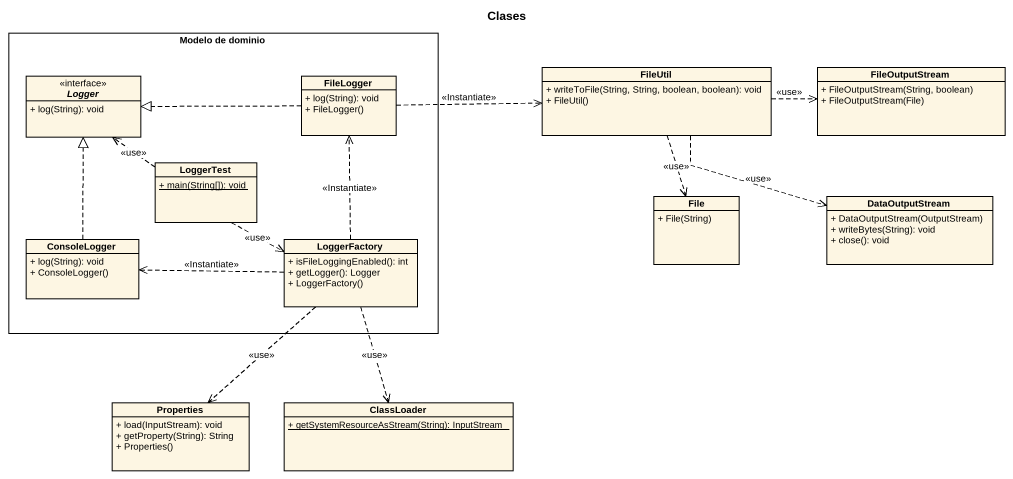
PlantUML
@startuml
title Clases
hide circle
hide empty members
skinparam classAttributeIconSize 0
rectangle "Modelo de dominio" as Modelo_de_dominio {
  interface Logger {
    + log(String): void
  }
  class FileLogger {
    + log(String): void
    + FileLogger()
  }
  class LoggerTest {
    {static} + main(String[]): void
  }
  class ConsoleLogger {
    + log(String): void
    + ConsoleLogger()
  }
  class LoggerFactory {
    + isFileLoggingEnabled(): int
    + getLogger(): Logger
    + LoggerFactory()
  }
}
class FileUtil {
  + writeToFile(String, String, boolean, boolean): void
  + FileUtil()
}
class FileOutputStream {
  + FileOutputStream(String, boolean)
  + FileOutputStream(File)
}
class "File" as File_ {
  + File(String)
}
class DataOutputStream {
  + DataOutputStream(OutputStream)
  + writeBytes(String): void
  + close(): void
}
class Properties {
  + load(InputStream): void
  + getProperty(String): String
  + Properties()
}
class ClassLoader {
  {static} + getSystemResourceAsStream(String): InputStream
}
FileUtil .right.> FileOutputStream : <<use>>
FileUtil ..> File_ : <<use>>
FileUtil .right.> DataOutputStream : <<use>>
FileLogger .right.> FileUtil : <<Instantiate>>
FileLogger .left.|> Logger
LoggerTest .up.> Logger : <<use>>
LoggerTest .right.> LoggerFactory : <<use>>
ConsoleLogger .up.|> Logger
LoggerFactory .up.> FileLogger : <<Instantiate>>
LoggerFactory .left.> ConsoleLogger : <<Instantiate>>
LoggerFactory ..> Properties : <<use>>
LoggerFactory ..> ClassLoader : <<use>>
@enduml
